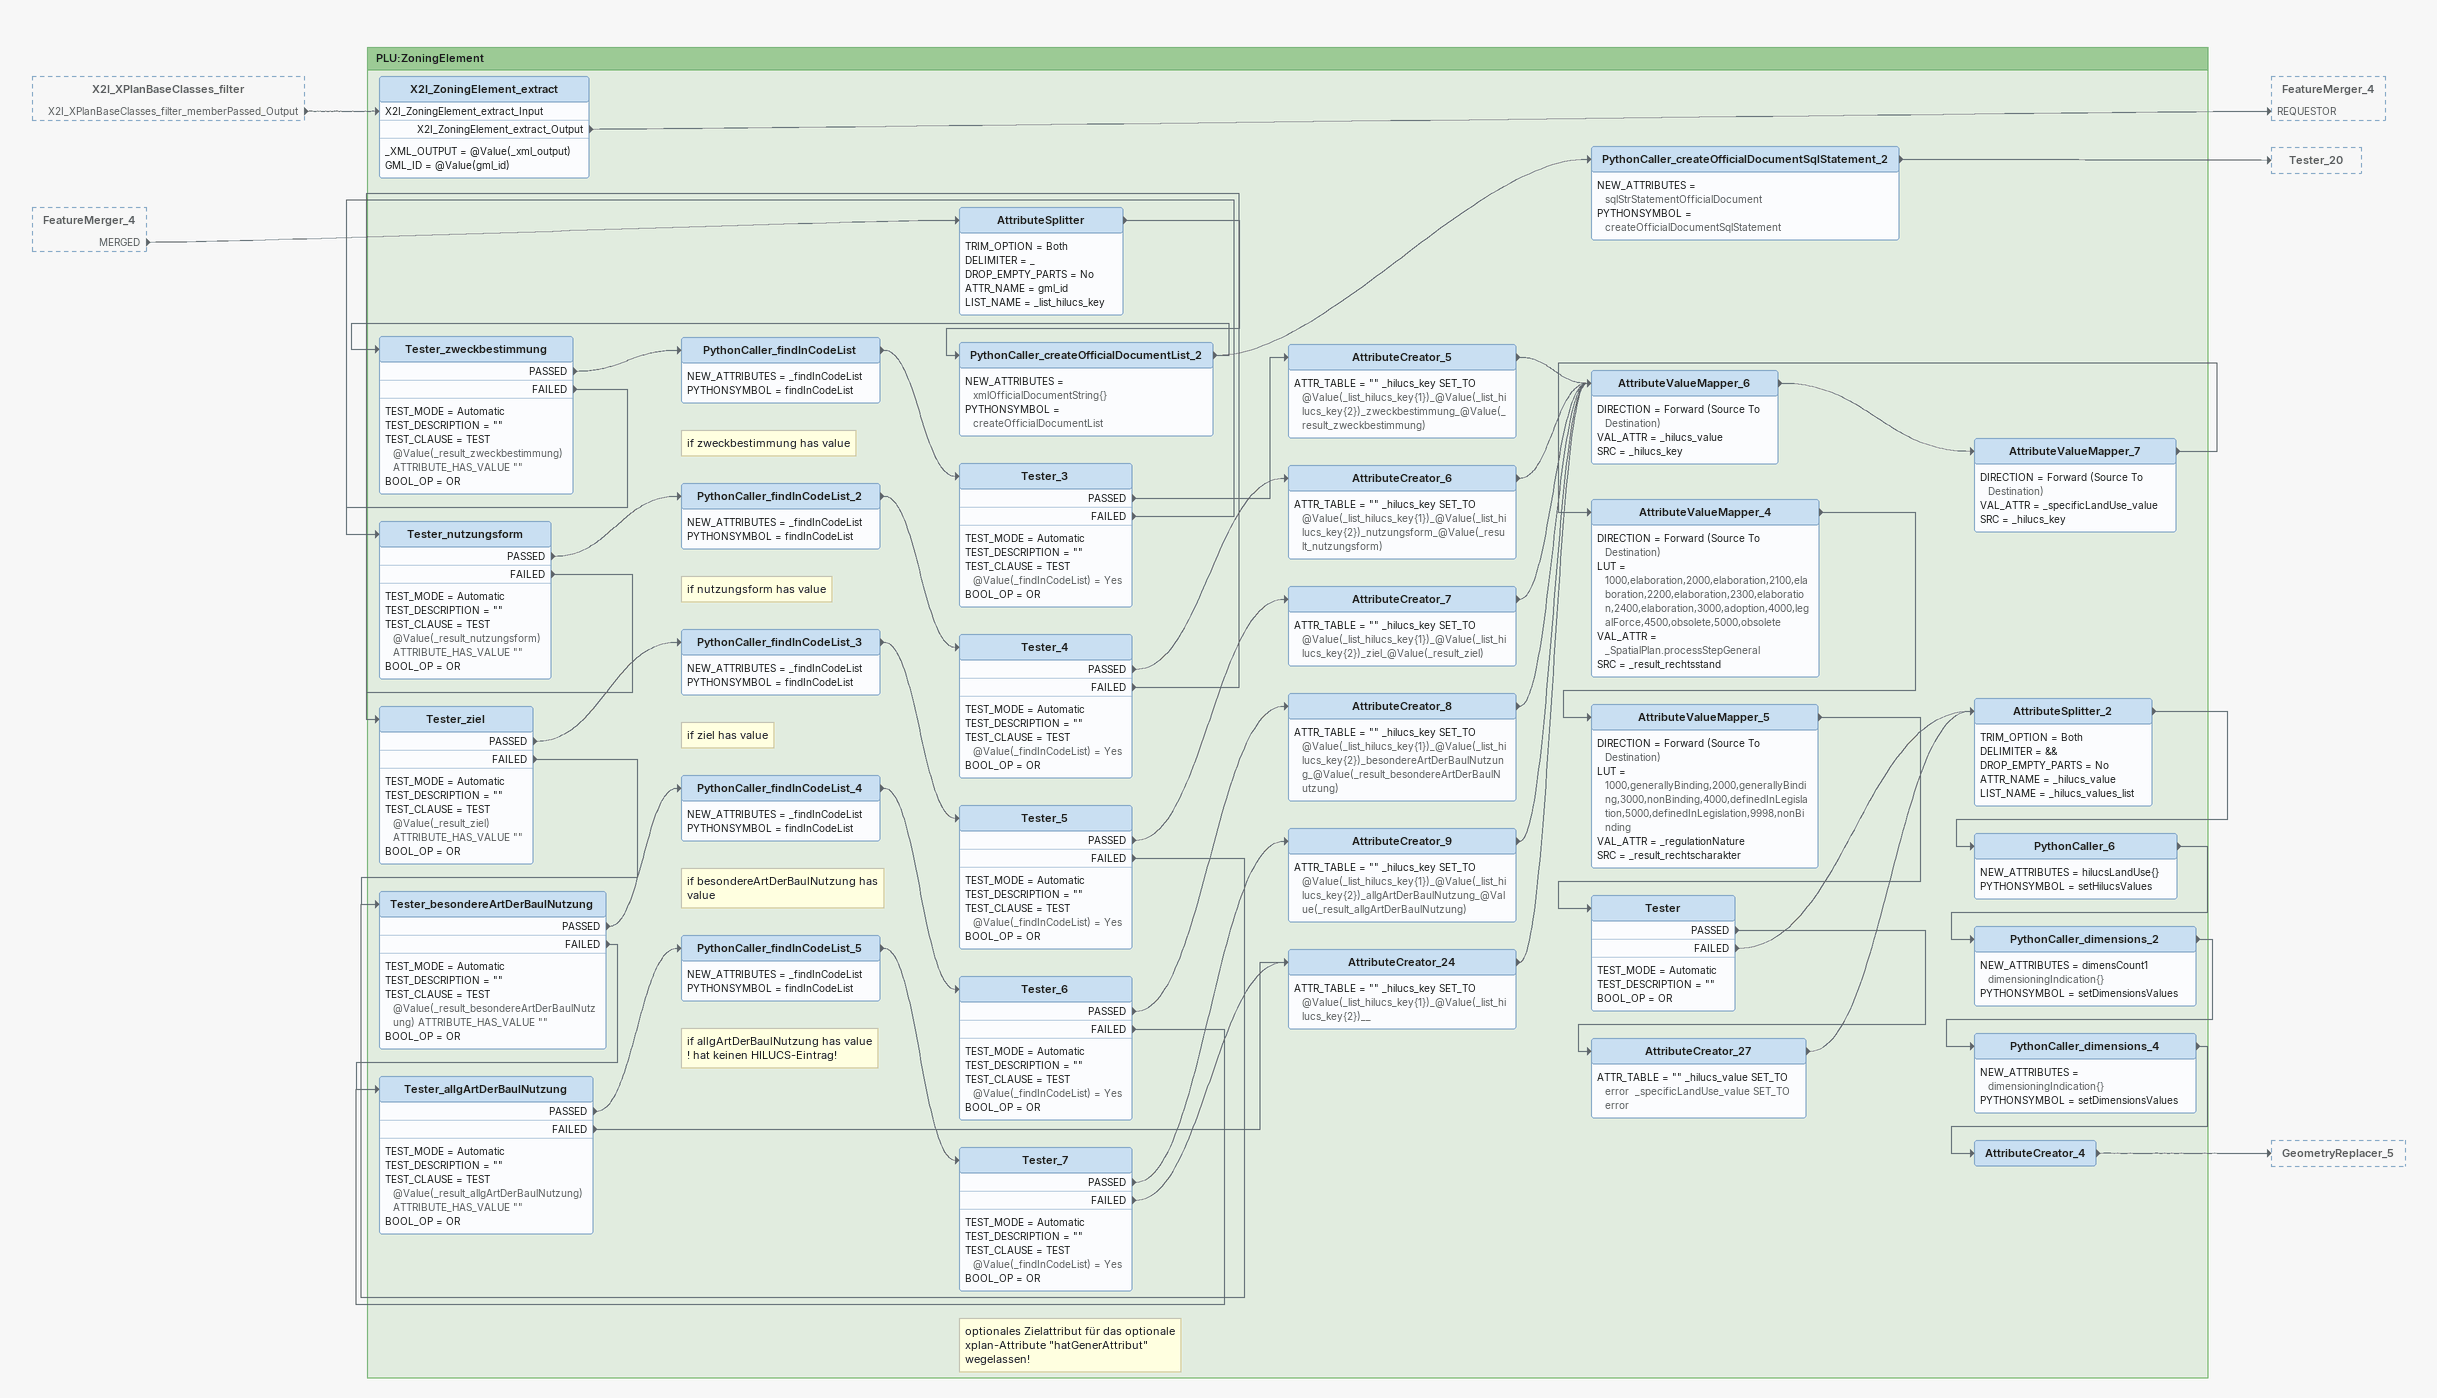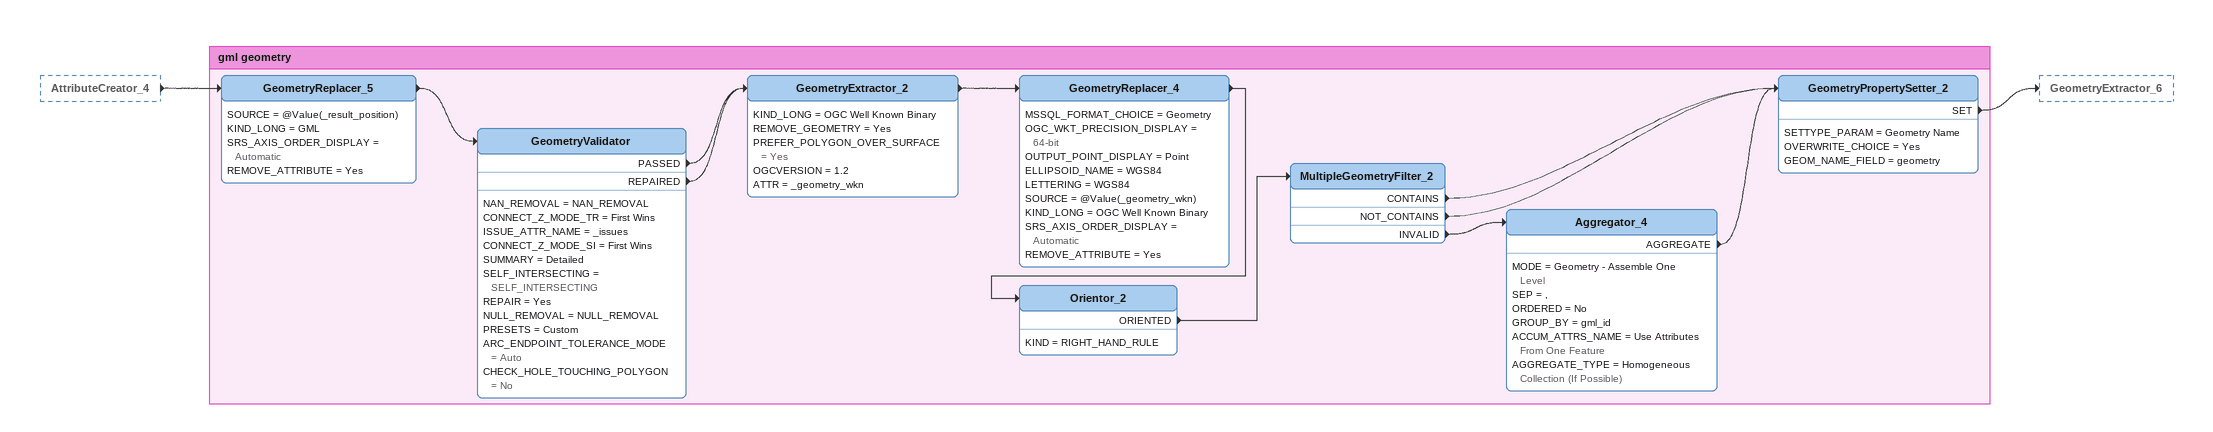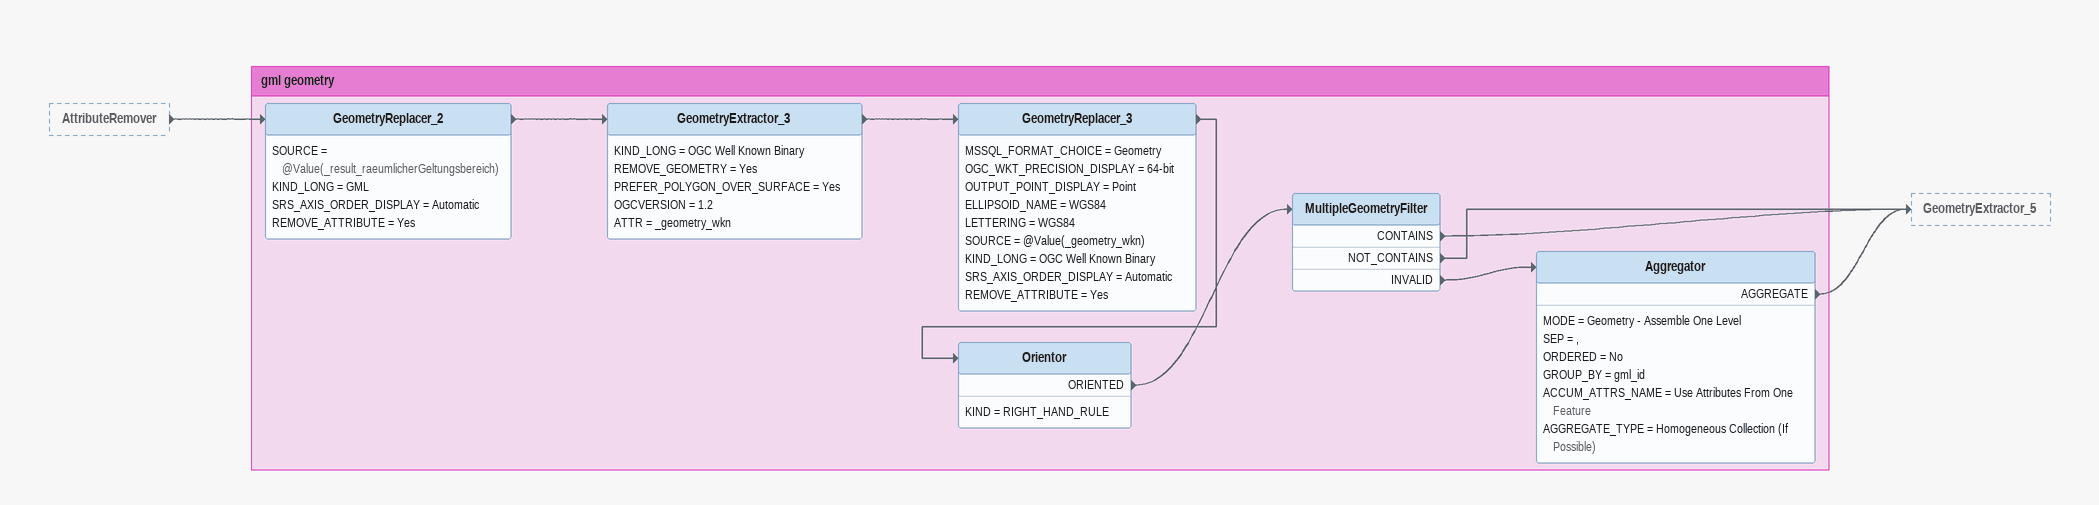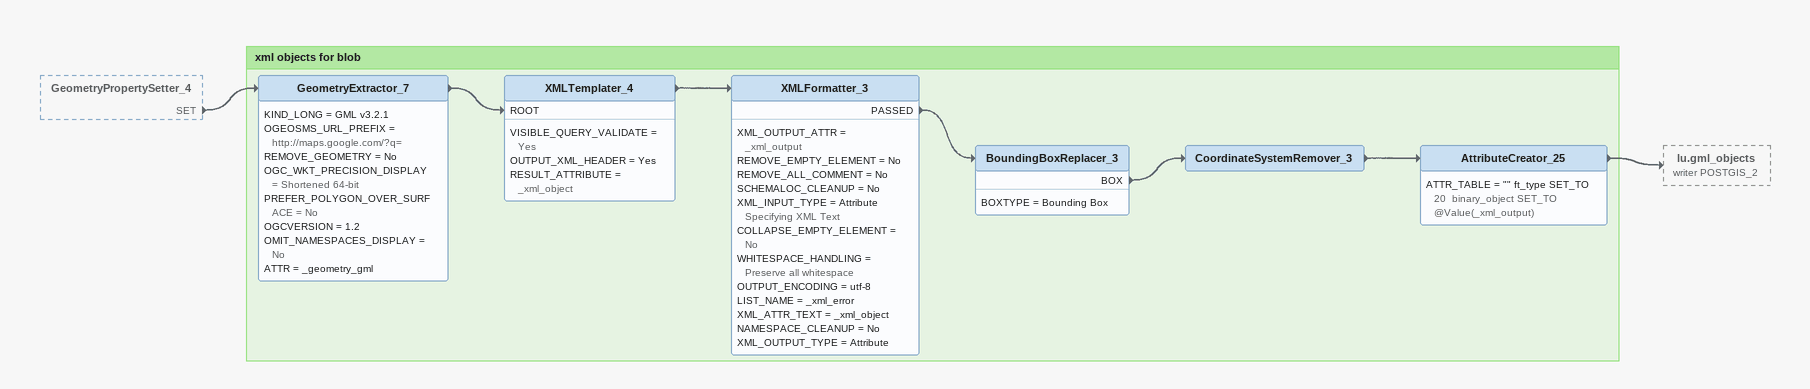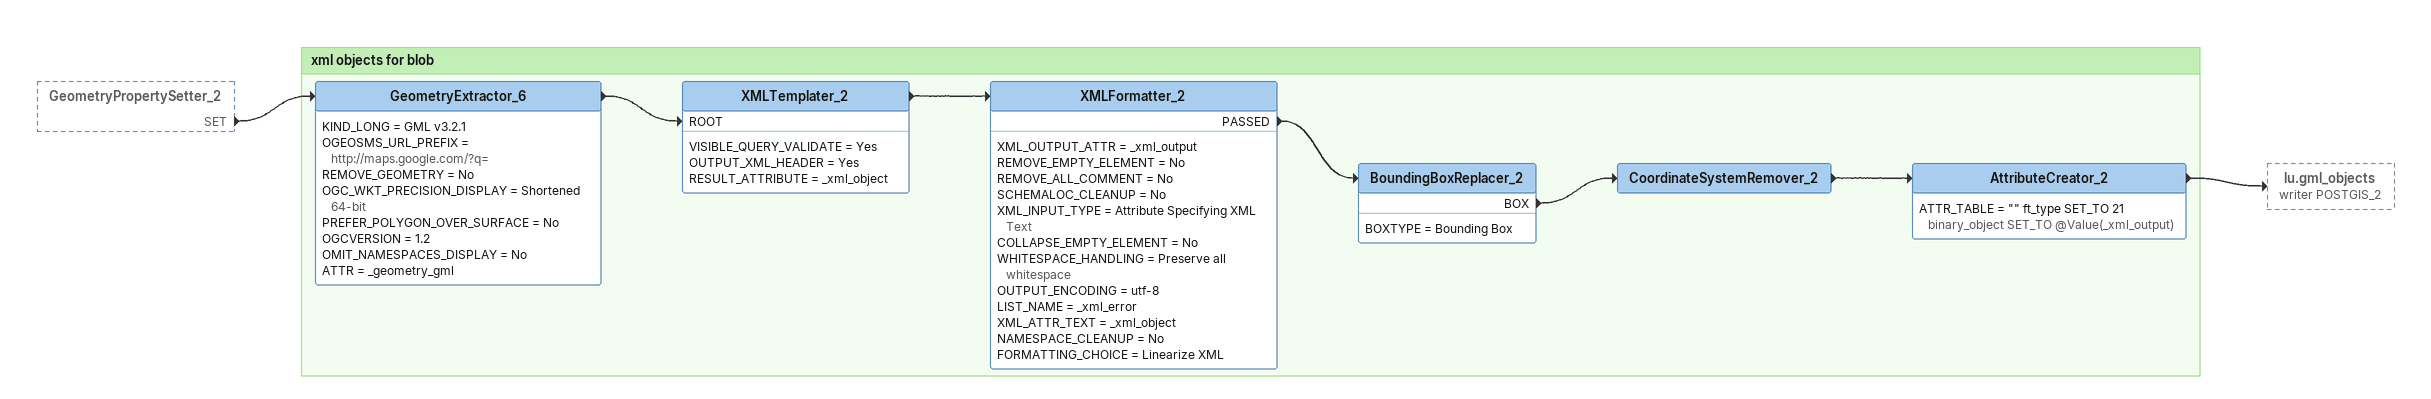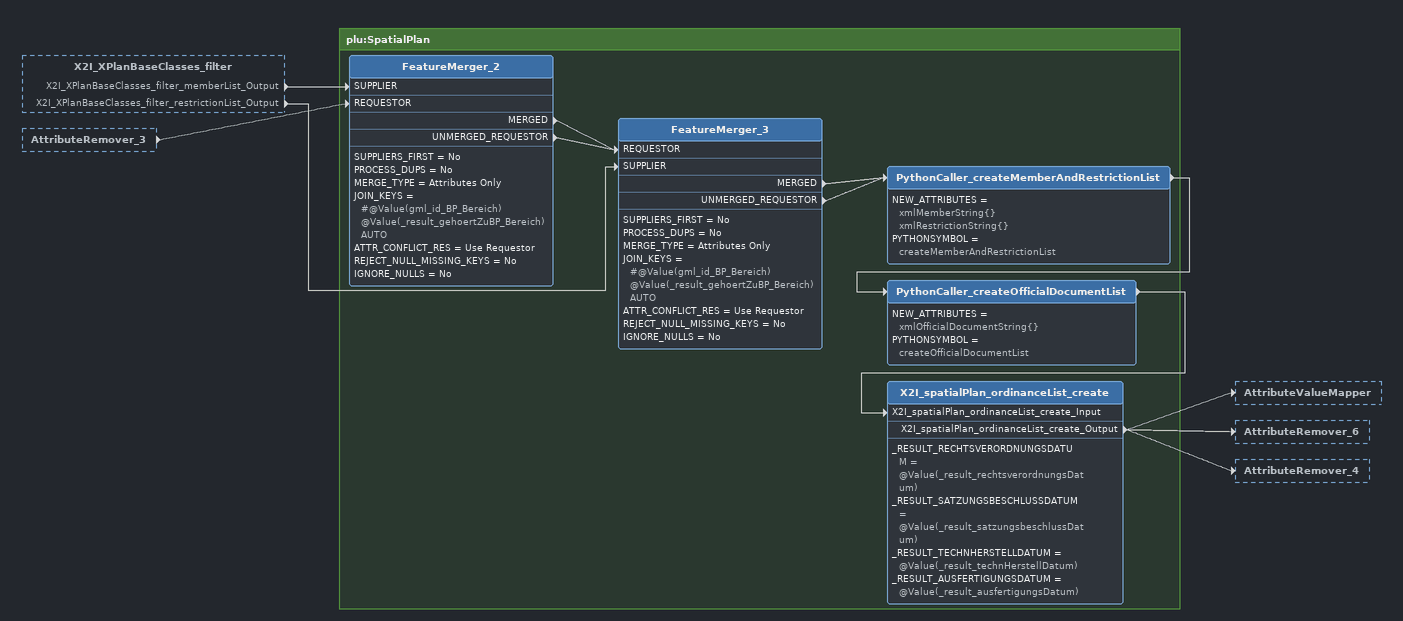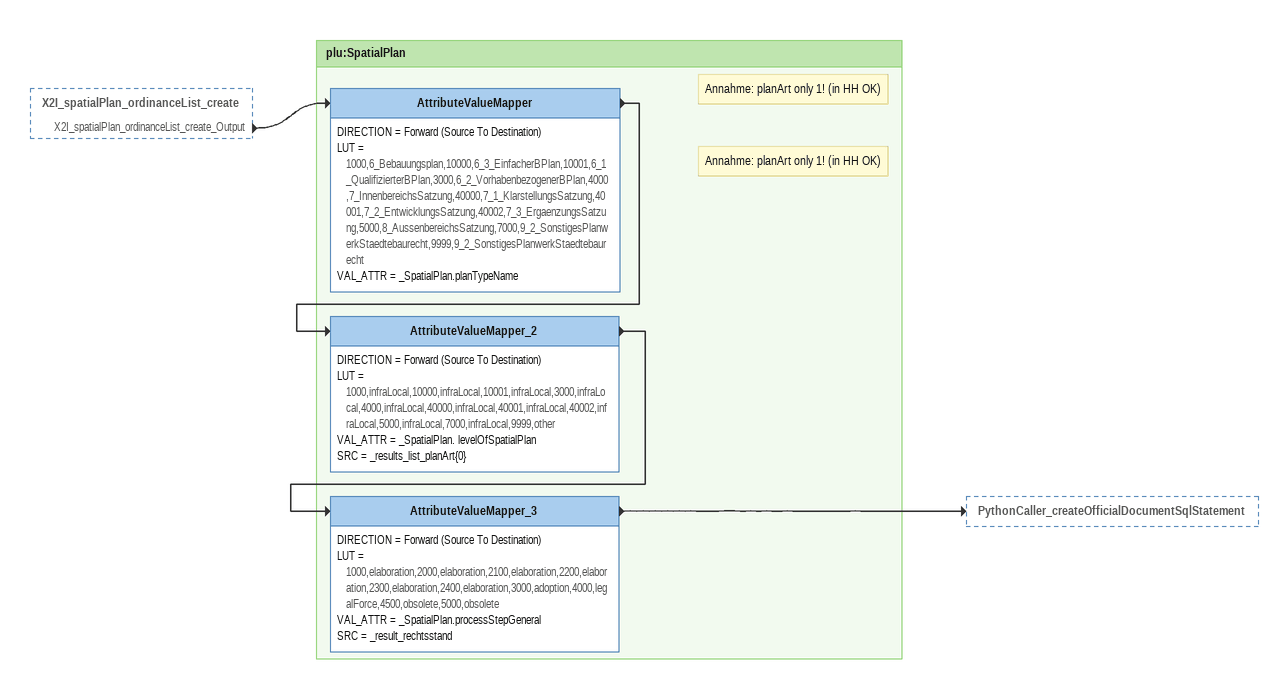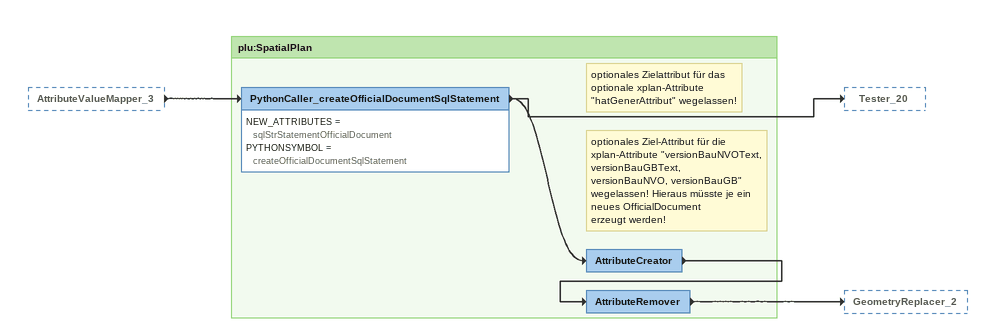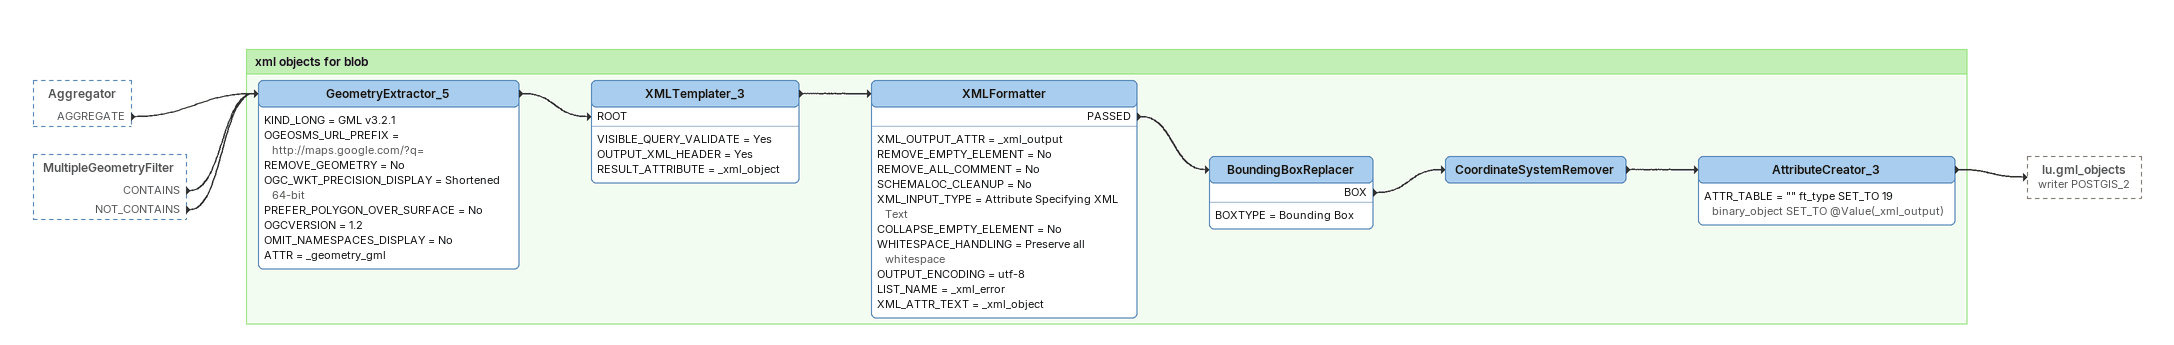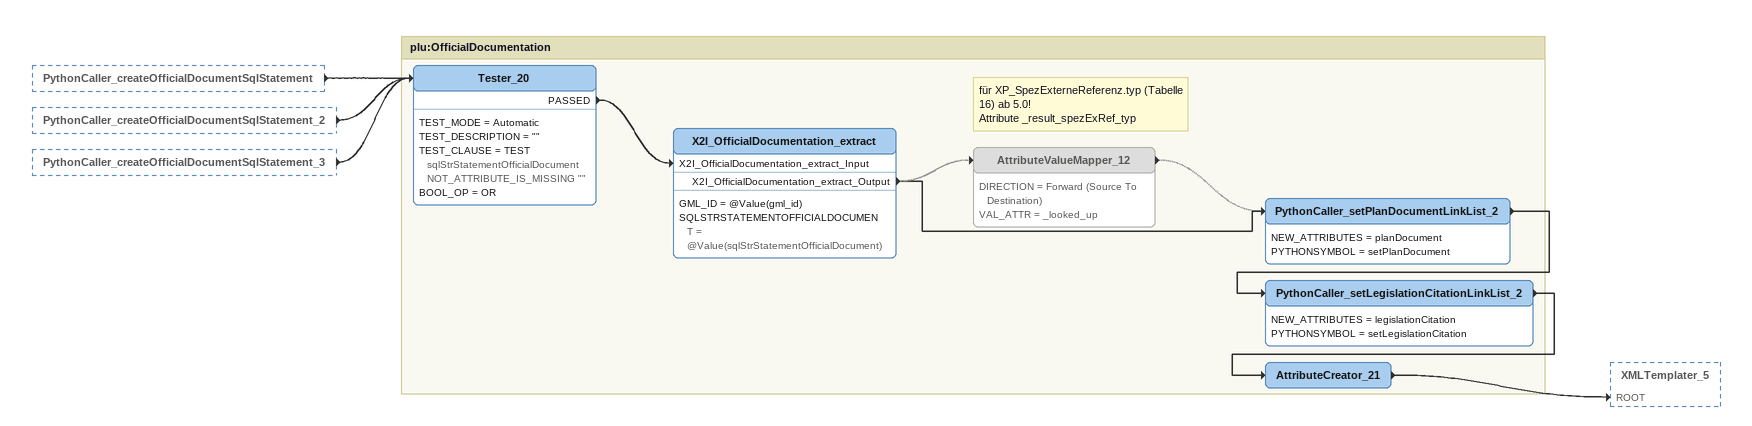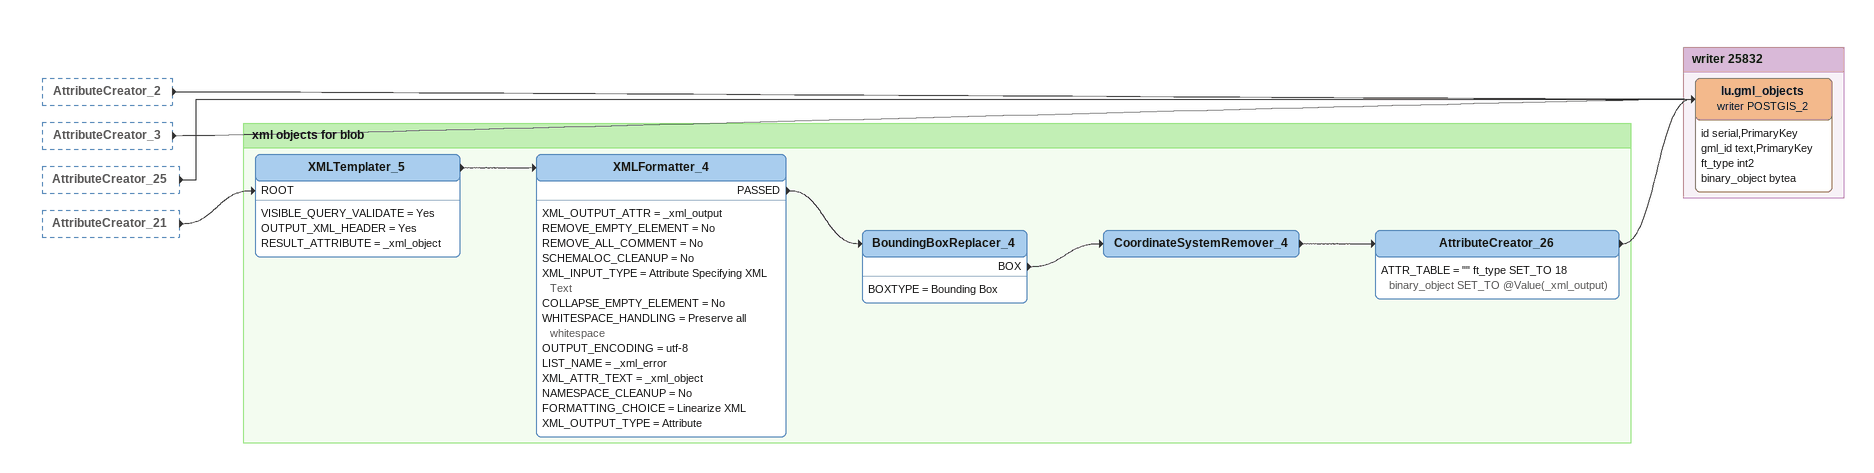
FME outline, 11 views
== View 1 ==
X2I_XPlanBaseClasses_filter [outside]
    X2I_XPlanBaseClasses_filter_memberPassed_Output -> X2I_ZoningElement_extract [X2I_ZoningElement_extract_Input]
FeatureMerger_4 [outside]
    MERGED -> AttributeSplitter

Bookmark: PLU:ZoningElement
X2I_ZoningElement_extract
    _XML_OUTPUT = @Value(_xml_output)
    GML_ID = @Value(gml_id)
    X2I_ZoningElement_extract_Output -> FeatureMerger_4 [REQUESTOR]
AttributeSplitter
    TRIM_OPTION = Both
    DELIMITER = _
    DROP_EMPTY_PARTS = No
    ATTR_NAME = gml_id
    LIST_NAME = _list_hilucs_key
    -> PythonCaller_createOfficialDocumentList_2
PythonCaller_createOfficialDocumentList_2
    NEW_ATTRIBUTES = xmlOfficialDocumentString{}
    PYTHONSYMBOL = createOfficialDocumentList
    -> PythonCaller_createOfficialDocumentSqlStatement_2
    -> Tester_zweckbestimmung
PythonCaller_createOfficialDocumentSqlStatement_2
    NEW_ATTRIBUTES = sqlStrStatementOfficialDocument
    PYTHONSYMBOL = createOfficialDocumentSqlStatement
    -> Tester_20
Note: if zweckbestimmung has value
Tester_zweckbestimmung
    TEST_MODE = Automatic
    TEST_DESCRIPTION = ""
    TEST_CLAUSE = TEST @Value(_result_zweckbestimmung) ATTRIBUTE_HAS_VALUE ""
    BOOL_OP = OR
    PASSED -> PythonCaller_findInCodeList
    FAILED -> Tester_nutzungsform
PythonCaller_findInCodeList
    NEW_ATTRIBUTES = _findInCodeList
    PYTHONSYMBOL = findInCodeList
    -> Tester_3
Tester_3
    TEST_MODE = Automatic
    TEST_DESCRIPTION = ""
    TEST_CLAUSE = TEST @Value(_findInCodeList) = Yes
    BOOL_OP = OR
    PASSED -> AttributeCreator_5
    FAILED -> Tester_nutzungsform
AttributeCreator_5
    ATTR_TABLE = "" _hilucs_key SET_TO @Value(_list_hilucs_key{1})_@Value(_list_hilucs_key{2})_zweckbestimmung_@Value(_result_zweckbestimmung)
    -> AttributeValueMapper_6
Note: if nutzungsform has value
Tester_nutzungsform
    TEST_MODE = Automatic
    TEST_DESCRIPTION = ""
    TEST_CLAUSE = TEST @Value(_result_nutzungsform) ATTRIBUTE_HAS_VALUE ""
    BOOL_OP = OR
    PASSED -> PythonCaller_findInCodeList_2
    FAILED -> Tester_ziel
PythonCaller_findInCodeList_2
    NEW_ATTRIBUTES = _findInCodeList
    PYTHONSYMBOL = findInCodeList
    -> Tester_4
Tester_4
    TEST_MODE = Automatic
    TEST_DESCRIPTION = ""
    TEST_CLAUSE = TEST @Value(_findInCodeList) = Yes
    BOOL_OP = OR
    PASSED -> AttributeCreator_6
    FAILED -> Tester_ziel
AttributeCreator_6
    ATTR_TABLE = "" _hilucs_key SET_TO @Value(_list_hilucs_key{1})_@Value(_list_hilucs_key{2})_nutzungsform_@Value(_result_nutzungsform)
    -> AttributeValueMapper_6
Note: if ziel has value
Tester_ziel
    TEST_MODE = Automatic
    TEST_DESCRIPTION = ""
    TEST_CLAUSE = TEST @Value(_result_ziel) ATTRIBUTE_HAS_VALUE ""
    BOOL_OP = OR
    PASSED -> PythonCaller_findInCodeList_3
    FAILED -> Tester_besondereArtDerBaulNutzung
PythonCaller_findInCodeList_3
    NEW_ATTRIBUTES = _findInCodeList
    PYTHONSYMBOL = findInCodeList
    -> Tester_5
Tester_5
    TEST_MODE = Automatic
    TEST_DESCRIPTION = ""
    TEST_CLAUSE = TEST @Value(_findInCodeList) = Yes
    BOOL_OP = OR
    PASSED -> AttributeCreator_7
    FAILED -> Tester_besondereArtDerBaulNutzung
AttributeCreator_7
    ATTR_TABLE = "" _hilucs_key SET_TO @Value(_list_hilucs_key{1})_@Value(_list_hilucs_key{2})_ziel_@Value(_result_ziel)
    -> AttributeValueMapper_6
Note: if besondereArtDerBaulNutzung has value
Tester_besondereArtDerBaulNutzung
    TEST_MODE = Automatic
    TEST_DESCRIPTION = ""
    TEST_CLAUSE = TEST @Value(_result_besondereArtDerBaulNutzung) ATTRIBUTE_HAS_VALUE ""
    BOOL_OP = OR
    PASSED -> PythonCaller_findInCodeList_4
    FAILED -> Tester_allgArtDerBaulNutzung
PythonCaller_findInCodeList_4
    NEW_ATTRIBUTES = _findInCodeList
    PYTHONSYMBOL = findInCodeList
    -> Tester_6
Tester_6
    TEST_MODE = Automatic
    TEST_DESCRIPTION = ""
    TEST_CLAUSE = TEST @Value(_findInCodeList) = Yes
    BOOL_OP = OR
    PASSED -> AttributeCreator_8
    FAILED -> Tester_allgArtDerBaulNutzung
AttributeCreator_8
    ATTR_TABLE = "" _hilucs_key SET_TO @Value(_list_hilucs_key{1})_@Value(_list_hilucs_key{2})_besondereArtDerBaulNutzung_@Value(_result_besondereArtDerBaulNutzung)
    -> AttributeValueMapper_6
Note: if allgArtDerBaulNutzung has value / ! hat keinen HILUCS-Eintrag!
Tester_allgArtDerBaulNutzung
    TEST_MODE = Automatic
    TEST_DESCRIPTION = ""
    TEST_CLAUSE = TEST @Value(_result_allgArtDerBaulNutzung) ATTRIBUTE_HAS_VALUE ""
    BOOL_OP = OR
    PASSED -> PythonCaller_findInCodeList_5
    FAILED -> AttributeCreator_24
PythonCaller_findInCodeList_5
    NEW_ATTRIBUTES = _findInCodeList
    PYTHONSYMBOL = findInCodeList
    -> Tester_7
Tester_7
    TEST_MODE = Automatic
    TEST_DESCRIPTION = ""
    TEST_CLAUSE = TEST @Value(_findInCodeList) = Yes
    BOOL_OP = OR
    PASSED -> AttributeCreator_9
    FAILED -> AttributeCreator_24
AttributeCreator_9
    ATTR_TABLE = "" _hilucs_key SET_TO @Value(_list_hilucs_key{1})_@Value(_list_hilucs_key{2})_allgArtDerBaulNutzung_@Value(_result_allgArtDerBaulNutzung)
    -> AttributeValueMapper_6
AttributeCreator_24
    ATTR_TABLE = "" _hilucs_key SET_TO @Value(_list_hilucs_key{1})_@Value(_list_hilucs_key{2})__
    -> AttributeValueMapper_6
AttributeValueMapper_6
    DIRECTION = Forward (Source To Destination)
    VAL_ATTR = _hilucs_value
    SRC = _hilucs_key
    -> AttributeValueMapper_7
AttributeValueMapper_7
    DIRECTION = Forward (Source To Destination)
    VAL_ATTR = _specificLandUse_value
    SRC = _hilucs_key
    -> AttributeValueMapper_4
AttributeValueMapper_4
    DIRECTION = Forward (Source To Destination)
    LUT = 1000,elaboration,2000,elaboration,2100,elaboration,2200,elaboration,2300,elaboration,2400,elaboration,3000,adoption,4000,legalForce,4500,obsolete,5000,obsolete
    VAL_ATTR = _SpatialPlan.processStepGeneral
    SRC = _result_rechtsstand
    -> AttributeValueMapper_5
AttributeValueMapper_5
    DIRECTION = Forward (Source To Destination)
    LUT = 1000,generallyBinding,2000,generallyBinding,3000,nonBinding,4000,definedInLegislation,5000,definedInLegislation,9998,nonBinding
    VAL_ATTR = _regulationNature
    SRC = _result_rechtscharakter
    -> Tester
Tester
    TEST_MODE = Automatic
    TEST_DESCRIPTION = ""
    BOOL_OP = OR
    PASSED -> AttributeCreator_27
    FAILED -> AttributeSplitter_2
AttributeCreator_27
    ATTR_TABLE = "" _hilucs_value SET_TO error  _specificLandUse_value SET_TO error
    -> AttributeSplitter_2
AttributeSplitter_2
    TRIM_OPTION = Both
    DELIMITER = &&
    DROP_EMPTY_PARTS = No
    ATTR_NAME = _hilucs_value
    LIST_NAME = _hilucs_values_list
    -> PythonCaller_6
PythonCaller_6
    NEW_ATTRIBUTES = hilucsLandUse{}
    PYTHONSYMBOL = setHilucsValues
    -> PythonCaller_dimensions_2
PythonCaller_dimensions_2
    NEW_ATTRIBUTES = dimensCount1 dimensioningIndication{}
    PYTHONSYMBOL = setDimensionsValues
    -> PythonCaller_dimensions_4
PythonCaller_dimensions_4
    NEW_ATTRIBUTES = dimensioningIndication{}
    PYTHONSYMBOL = setDimensionsValues
    -> AttributeCreator_4
Note: optionales Zielattribut für das optionale xplan-Attribute "hatGenerAttribut" wegelassen!
AttributeCreator_4
    -> GeometryReplacer_5

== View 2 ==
AttributeCreator_4 [outside]
    -> GeometryReplacer_5

Bookmark: gml geometry
GeometryReplacer_5
    SOURCE = @Value(_result_position)
    KIND_LONG = GML
    SRS_AXIS_ORDER_DISPLAY = Automatic
    REMOVE_ATTRIBUTE = Yes
    -> GeometryValidator
GeometryValidator
    NAN_REMOVAL = NAN_REMOVAL
    CONNECT_Z_MODE_TR = First Wins
    ISSUE_ATTR_NAME = _issues
    CONNECT_Z_MODE_SI = First Wins
    SUMMARY = Detailed
    SELF_INTERSECTING = SELF_INTERSECTING
    REPAIR = Yes
    NULL_REMOVAL = NULL_REMOVAL
    PRESETS = Custom
    ARC_ENDPOINT_TOLERANCE_MODE = Auto
    CHECK_HOLE_TOUCHING_POLYGON = No
    PASSED -> GeometryExtractor_2
    REPAIRED -> GeometryExtractor_2
GeometryExtractor_2
    KIND_LONG = OGC Well Known Binary
    REMOVE_GEOMETRY = Yes
    PREFER_POLYGON_OVER_SURFACE = Yes
    OGCVERSION = 1.2
    ATTR = _geometry_wkn
    -> GeometryReplacer_4
GeometryReplacer_4
    MSSQL_FORMAT_CHOICE = Geometry
    OGC_WKT_PRECISION_DISPLAY = 64-bit
    OUTPUT_POINT_DISPLAY = Point
    ELLIPSOID_NAME = WGS84
    LETTERING = WGS84
    SOURCE = @Value(_geometry_wkn)
    KIND_LONG = OGC Well Known Binary
    SRS_AXIS_ORDER_DISPLAY = Automatic
    REMOVE_ATTRIBUTE = Yes
    -> Orientor_2
Orientor_2
    KIND = RIGHT_HAND_RULE
    ORIENTED -> MultipleGeometryFilter_2
MultipleGeometryFilter_2
    CONTAINS -> GeometryPropertySetter_2
    NOT_CONTAINS -> GeometryPropertySetter_2
    INVALID -> Aggregator_4
Aggregator_4
    MODE = Geometry - Assemble One Level
    SEP = ,
    ORDERED = No
    GROUP_BY = gml_id
    ACCUM_ATTRS_NAME = Use Attributes From One Feature
    AGGREGATE_TYPE = Homogeneous Collection (If Possible)
    AGGREGATE -> GeometryPropertySetter_2
GeometryPropertySetter_2
    SETTYPE_PARAM = Geometry Name
    OVERWRITE_CHOICE = Yes
    GEOM_NAME_FIELD = geometry
    SET -> GeometryExtractor_6

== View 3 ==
AttributeRemover [outside]
    -> GeometryReplacer_2

Bookmark: gml geometry
GeometryReplacer_2
    SOURCE = @Value(_result_raeumlicherGeltungsbereich)
    KIND_LONG = GML
    SRS_AXIS_ORDER_DISPLAY = Automatic
    REMOVE_ATTRIBUTE = Yes
    -> GeometryExtractor_3
GeometryExtractor_3
    KIND_LONG = OGC Well Known Binary
    REMOVE_GEOMETRY = Yes
    PREFER_POLYGON_OVER_SURFACE = Yes
    OGCVERSION = 1.2
    ATTR = _geometry_wkn
    -> GeometryReplacer_3
GeometryReplacer_3
    MSSQL_FORMAT_CHOICE = Geometry
    OGC_WKT_PRECISION_DISPLAY = 64-bit
    OUTPUT_POINT_DISPLAY = Point
    ELLIPSOID_NAME = WGS84
    LETTERING = WGS84
    SOURCE = @Value(_geometry_wkn)
    KIND_LONG = OGC Well Known Binary
    SRS_AXIS_ORDER_DISPLAY = Automatic
    REMOVE_ATTRIBUTE = Yes
    -> Orientor
Orientor
    KIND = RIGHT_HAND_RULE
    ORIENTED -> MultipleGeometryFilter
MultipleGeometryFilter
    CONTAINS -> GeometryExtractor_5
    NOT_CONTAINS -> GeometryExtractor_5
    INVALID -> Aggregator
Aggregator
    MODE = Geometry - Assemble One Level
    SEP = ,
    ORDERED = No
    GROUP_BY = gml_id
    ACCUM_ATTRS_NAME = Use Attributes From One Feature
    AGGREGATE_TYPE = Homogeneous Collection (If Possible)
    AGGREGATE -> GeometryExtractor_5

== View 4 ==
GeometryPropertySetter_4 [outside]
    SET -> GeometryExtractor_7

Bookmark: xml objects for blob
GeometryExtractor_7
    KIND_LONG = GML v3.2.1
    OGEOSMS_URL_PREFIX = http://maps.google.com/?q=
    REMOVE_GEOMETRY = No
    OGC_WKT_PRECISION_DISPLAY = Shortened 64-bit
    PREFER_POLYGON_OVER_SURFACE = No
    OGCVERSION = 1.2
    OMIT_NAMESPACES_DISPLAY = No
    ATTR = _geometry_gml
    -> XMLTemplater_4 [ROOT]
XMLTemplater_4
    VISIBLE_QUERY_VALIDATE = Yes
    OUTPUT_XML_HEADER = Yes
    RESULT_ATTRIBUTE = _xml_object
    -> XMLFormatter_3
XMLFormatter_3
    XML_OUTPUT_ATTR = _xml_output
    REMOVE_EMPTY_ELEMENT = No
    REMOVE_ALL_COMMENT = No
    SCHEMALOC_CLEANUP = No
    XML_INPUT_TYPE = Attribute Specifying XML Text
    COLLAPSE_EMPTY_ELEMENT = No
    WHITESPACE_HANDLING = Preserve all whitespace
    OUTPUT_ENCODING = utf-8
    LIST_NAME = _xml_error
    XML_ATTR_TEXT = _xml_object
    NAMESPACE_CLEANUP = No
    XML_OUTPUT_TYPE = Attribute
    PASSED -> BoundingBoxReplacer_3
BoundingBoxReplacer_3
    BOXTYPE = Bounding Box
    BOX -> CoordinateSystemRemover_3
CoordinateSystemRemover_3
    -> AttributeCreator_25
AttributeCreator_25
    ATTR_TABLE = "" ft_type SET_TO 20  binary_object SET_TO @Value(_xml_output)
    -> lu.gml_objects (writer POSTGIS_2)

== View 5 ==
GeometryPropertySetter_2 [outside]
    SET -> GeometryExtractor_6

Bookmark: xml objects for blob
GeometryExtractor_6
    KIND_LONG = GML v3.2.1
    OGEOSMS_URL_PREFIX = http://maps.google.com/?q=
    REMOVE_GEOMETRY = No
    OGC_WKT_PRECISION_DISPLAY = Shortened 64-bit
    PREFER_POLYGON_OVER_SURFACE = No
    OGCVERSION = 1.2
    OMIT_NAMESPACES_DISPLAY = No
    ATTR = _geometry_gml
    -> XMLTemplater_2 [ROOT]
XMLTemplater_2
    VISIBLE_QUERY_VALIDATE = Yes
    OUTPUT_XML_HEADER = Yes
    RESULT_ATTRIBUTE = _xml_object
    -> XMLFormatter_2
XMLFormatter_2
    XML_OUTPUT_ATTR = _xml_output
    REMOVE_EMPTY_ELEMENT = No
    REMOVE_ALL_COMMENT = No
    SCHEMALOC_CLEANUP = No
    XML_INPUT_TYPE = Attribute Specifying XML Text
    COLLAPSE_EMPTY_ELEMENT = No
    WHITESPACE_HANDLING = Preserve all whitespace
    OUTPUT_ENCODING = utf-8
    LIST_NAME = _xml_error
    XML_ATTR_TEXT = _xml_object
    NAMESPACE_CLEANUP = No
    FORMATTING_CHOICE = Linearize XML
    PASSED -> BoundingBoxReplacer_2
BoundingBoxReplacer_2
    BOXTYPE = Bounding Box
    BOX -> CoordinateSystemRemover_2
CoordinateSystemRemover_2
    -> AttributeCreator_2
AttributeCreator_2
    ATTR_TABLE = "" ft_type SET_TO 21  binary_object SET_TO @Value(_xml_output)
    -> lu.gml_objects (writer POSTGIS_2)

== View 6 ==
X2I_XPlanBaseClasses_filter [outside]
    X2I_XPlanBaseClasses_filter_memberList_Output -> FeatureMerger_2 [SUPPLIER]
    X2I_XPlanBaseClasses_filter_restrictionList_Output -> FeatureMerger_3 [SUPPLIER]
AttributeRemover_3 [outside]
    -> FeatureMerger_2 [REQUESTOR]

Bookmark: plu:SpatialPlan
FeatureMerger_2
    SUPPLIERS_FIRST = No
    PROCESS_DUPS = No
    MERGE_TYPE = Attributes Only
    JOIN_KEYS = #@Value(gml_id_BP_Bereich) @Value(_result_gehoertZuBP_Bereich) AUTO
    ATTR_CONFLICT_RES = Use Requestor
    REJECT_NULL_MISSING_KEYS = No
    IGNORE_NULLS = No
    MERGED -> FeatureMerger_3 [REQUESTOR]
    UNMERGED_REQUESTOR -> FeatureMerger_3 [REQUESTOR]
FeatureMerger_3
    SUPPLIERS_FIRST = No
    PROCESS_DUPS = No
    MERGE_TYPE = Attributes Only
    JOIN_KEYS = #@Value(gml_id_BP_Bereich) @Value(_result_gehoertZuBP_Bereich) AUTO
    ATTR_CONFLICT_RES = Use Requestor
    REJECT_NULL_MISSING_KEYS = No
    IGNORE_NULLS = No
    MERGED -> PythonCaller_createMemberAndRestrictionList
    UNMERGED_REQUESTOR -> PythonCaller_createMemberAndRestrictionList
PythonCaller_createMemberAndRestrictionList
    NEW_ATTRIBUTES = xmlMemberString{} xmlRestrictionString{}
    PYTHONSYMBOL = createMemberAndRestrictionList
    -> PythonCaller_createOfficialDocumentList
PythonCaller_createOfficialDocumentList
    NEW_ATTRIBUTES = xmlOfficialDocumentString{}
    PYTHONSYMBOL = createOfficialDocumentList
    -> X2I_spatialPlan_ordinanceList_create [X2I_spatialPlan_ordinanceList_create_Input]
X2I_spatialPlan_ordinanceList_create
    _RESULT_RECHTSVERORDNUNGSDATUM = @Value(_result_rechtsverordnungsDatum)
    _RESULT_SATZUNGSBESCHLUSSDATUM = @Value(_result_satzungsbeschlussDatum)
    _RESULT_TECHNHERSTELLDATUM = @Value(_result_technHerstellDatum)
    _RESULT_AUSFERTIGUNGSDATUM = @Value(_result_ausfertigungsDatum)
    X2I_spatialPlan_ordinanceList_create_Output -> AttributeValueMapper
    X2I_spatialPlan_ordinanceList_create_Output -> AttributeRemover_6
    X2I_spatialPlan_ordinanceList_create_Output -> AttributeRemover_4

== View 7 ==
X2I_spatialPlan_ordinanceList_create [outside]
    X2I_spatialPlan_ordinanceList_create_Output -> AttributeValueMapper

Bookmark: plu:SpatialPlan
Note: Annahme: planArt only 1! (in HH OK)
AttributeValueMapper
    DIRECTION = Forward (Source To Destination)
    LUT = 1000,6_Bebauungsplan,10000,6_3_EinfacherBPlan,10001,6_1_QualifizierterBPlan,3000,6_2_VorhabenbezogenerBPlan,4000,7_InnenbereichsSatzung,40000,7_1_KlarstellungsSatzung,40001,7_2_EntwicklungsSatzung,40002,7_3_ErgaenzungsSatzung,5000,8_AussenbereichsSatzung,7000,9_2_SonstigesPlanwerkStaedtebaurecht,9999,9_2_SonstigesPlanwerkStaedtebaurecht
    VAL_ATTR = _SpatialPlan.planTypeName
    -> AttributeValueMapper_2
Note: Annahme: planArt only 1! (in HH OK)
AttributeValueMapper_2
    DIRECTION = Forward (Source To Destination)
    LUT = 1000,infraLocal,10000,infraLocal,10001,infraLocal,3000,infraLocal,4000,infraLocal,40000,infraLocal,40001,infraLocal,40002,infraLocal,5000,infraLocal,7000,infraLocal,9999,other
    VAL_ATTR = _SpatialPlan. levelOfSpatialPlan
    SRC = _results_list_planArt{0}
    -> AttributeValueMapper_3
AttributeValueMapper_3
    DIRECTION = Forward (Source To Destination)
    LUT = 1000,elaboration,2000,elaboration,2100,elaboration,2200,elaboration,2300,elaboration,2400,elaboration,3000,adoption,4000,legalForce,4500,obsolete,5000,obsolete
    VAL_ATTR = _SpatialPlan.processStepGeneral
    SRC = _result_rechtsstand
    -> PythonCaller_createOfficialDocumentSqlStatement

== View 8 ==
AttributeValueMapper_3 [outside]
    -> PythonCaller_createOfficialDocumentSqlStatement

Bookmark: plu:SpatialPlan
PythonCaller_createOfficialDocumentSqlStatement
    NEW_ATTRIBUTES = sqlStrStatementOfficialDocument
    PYTHONSYMBOL = createOfficialDocumentSqlStatement
    -> AttributeCreator
    -> Tester_20
Note: optionales Zielattribut für das optionale xplan-Attribute "hatGenerAttribut" wegelassen!
Note: optionales Ziel-Attribut für die xplan-Attribute "versionBauNVOText, versionBauGBText, / versionBauNVO, versionBauGB" wegelassen! Hieraus müsste je ein neues OfficialDocument / erzeugt werden!
AttributeCreator
    -> AttributeRemover
AttributeRemover
    -> GeometryReplacer_2

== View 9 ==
Aggregator [outside]
    AGGREGATE -> GeometryExtractor_5
MultipleGeometryFilter [outside]
    CONTAINS -> GeometryExtractor_5
    NOT_CONTAINS -> GeometryExtractor_5

Bookmark: xml objects for blob
GeometryExtractor_5
    KIND_LONG = GML v3.2.1
    OGEOSMS_URL_PREFIX = http://maps.google.com/?q=
    REMOVE_GEOMETRY = No
    OGC_WKT_PRECISION_DISPLAY = Shortened 64-bit
    PREFER_POLYGON_OVER_SURFACE = No
    OGCVERSION = 1.2
    OMIT_NAMESPACES_DISPLAY = No
    ATTR = _geometry_gml
    -> XMLTemplater_3 [ROOT]
XMLTemplater_3
    VISIBLE_QUERY_VALIDATE = Yes
    OUTPUT_XML_HEADER = Yes
    RESULT_ATTRIBUTE = _xml_object
    -> XMLFormatter
XMLFormatter
    XML_OUTPUT_ATTR = _xml_output
    REMOVE_EMPTY_ELEMENT = No
    REMOVE_ALL_COMMENT = No
    SCHEMALOC_CLEANUP = No
    XML_INPUT_TYPE = Attribute Specifying XML Text
    COLLAPSE_EMPTY_ELEMENT = No
    WHITESPACE_HANDLING = Preserve all whitespace
    OUTPUT_ENCODING = utf-8
    LIST_NAME = _xml_error
    XML_ATTR_TEXT = _xml_object
    PASSED -> BoundingBoxReplacer
BoundingBoxReplacer
    BOXTYPE = Bounding Box
    BOX -> CoordinateSystemRemover
CoordinateSystemRemover
    -> AttributeCreator_3
AttributeCreator_3
    ATTR_TABLE = "" ft_type SET_TO 19  binary_object SET_TO @Value(_xml_output)
    -> lu.gml_objects (writer POSTGIS_2)

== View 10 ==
PythonCaller_createOfficialDocumentSqlStatement [outside]
    -> Tester_20
PythonCaller_createOfficialDocumentSqlStatement_2 [outside]
    -> Tester_20
PythonCaller_createOfficialDocumentSqlStatement_3 [outside]
    -> Tester_20

Bookmark: plu:OfficialDocumentation
Tester_20
    TEST_MODE = Automatic
    TEST_DESCRIPTION = ""
    TEST_CLAUSE = TEST sqlStrStatementOfficialDocument NOT_ATTRIBUTE_IS_MISSING ""
    BOOL_OP = OR
    PASSED -> X2I_OfficialDocumentation_extract [X2I_OfficialDocumentation_extract_Input]
X2I_OfficialDocumentation_extract
    GML_ID = @Value(gml_id)
    SQLSTRSTATEMENTOFFICIALDOCUMENT = @Value(sqlStrStatementOfficialDocument)
    X2I_OfficialDocumentation_extract_Output -> PythonCaller_setPlanDocumentLinkList_2
    X2I_OfficialDocumentation_extract_Output -> AttributeValueMapper_12 [off]
Note: für XP_SpezExterneReferenz.typ (Tabelle 16) ab 5.0! / Attribute _result_spezExRef_typ
AttributeValueMapper_12 [off]
    DIRECTION = Forward (Source To Destination)
    VAL_ATTR = _looked_up
    -> PythonCaller_setPlanDocumentLinkList_2 [off]
PythonCaller_setPlanDocumentLinkList_2
    NEW_ATTRIBUTES = planDocument
    PYTHONSYMBOL = setPlanDocument
    -> PythonCaller_setLegislationCitationLinkList_2
PythonCaller_setLegislationCitationLinkList_2
    NEW_ATTRIBUTES = legislationCitation
    PYTHONSYMBOL = setLegislationCitation
    -> AttributeCreator_21
AttributeCreator_21
    -> XMLTemplater_5 [ROOT]

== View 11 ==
AttributeCreator_2 [outside]
    -> lu.gml_objects (writer POSTGIS_2)
AttributeCreator_3 [outside]
    -> lu.gml_objects (writer POSTGIS_2)
AttributeCreator_25 [outside]
    -> lu.gml_objects (writer POSTGIS_2)
AttributeCreator_21 [outside]
    -> XMLTemplater_5 [ROOT]

Bookmark: xml objects for blob
XMLTemplater_5
    VISIBLE_QUERY_VALIDATE = Yes
    OUTPUT_XML_HEADER = Yes
    RESULT_ATTRIBUTE = _xml_object
    -> XMLFormatter_4
XMLFormatter_4
    XML_OUTPUT_ATTR = _xml_output
    REMOVE_EMPTY_ELEMENT = No
    REMOVE_ALL_COMMENT = No
    SCHEMALOC_CLEANUP = No
    XML_INPUT_TYPE = Attribute Specifying XML Text
    COLLAPSE_EMPTY_ELEMENT = No
    WHITESPACE_HANDLING = Preserve all whitespace
    OUTPUT_ENCODING = utf-8
    LIST_NAME = _xml_error
    XML_ATTR_TEXT = _xml_object
    NAMESPACE_CLEANUP = No
    FORMATTING_CHOICE = Linearize XML
    XML_OUTPUT_TYPE = Attribute
    PASSED -> BoundingBoxReplacer_4
BoundingBoxReplacer_4
    BOXTYPE = Bounding Box
    BOX -> CoordinateSystemRemover_4
CoordinateSystemRemover_4
    -> AttributeCreator_26
AttributeCreator_26
    ATTR_TABLE = "" ft_type SET_TO 18  binary_object SET_TO @Value(_xml_output)
    -> lu.gml_objects (writer POSTGIS_2)

Bookmark: writer 25832
lu.gml_objects (writer POSTGIS_2)
    attributes: id serial,PrimaryKey, gml_id text,PrimaryKey, ft_type int2, binary_object bytea
